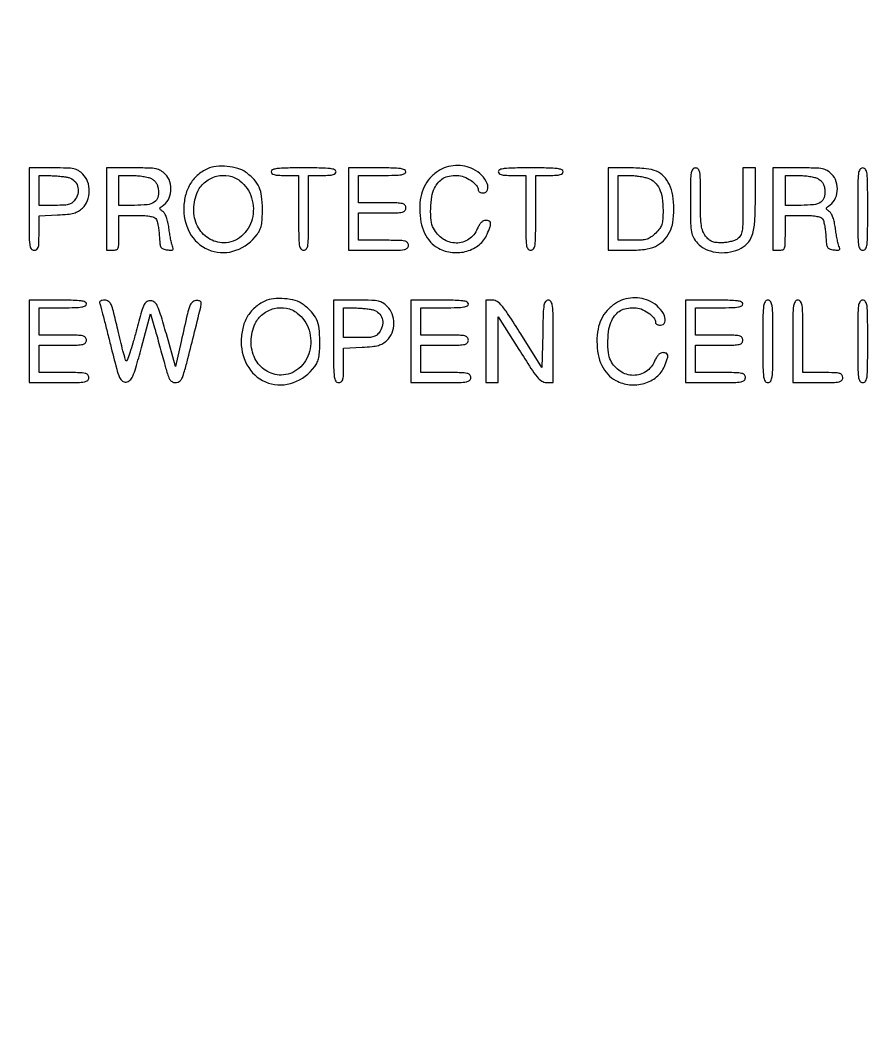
# Model space of a CAD drawing. Extents: x 0 to 1066, y 0 to 761.
# Drawn here: x 866.09 to 894.98, y 598.02 to 632.4 of the extents above; entities that cross this region are included whole.
import ezdxf

# ---------------------------------------------------------------- set-up
doc = ezdxf.new("R2010")
doc.units = 0
doc.header["$MEASUREMENT"] = 0

msp = doc.modelspace()

# ---------------------------------------------------------------- linework, layer by layer
msp.add_lwpolyline([(183.390323, 95.266879, 0.000001), (192.989143, 95.254457, 0.000118)], format="xyb")
for points in [[(409.06215, 749.15415), (40.8618, 749.132981), (40.8618, 380.65769), (40.8618, 12.1824), (501.2973, 12.1824), (961.7328, 12.1824), (961.7328, 380.646631), (961.7328, 749.110861), (961.41555, 749.1633, 0.040886), (961.153339, 749.184871, 0.000002), (934.190609, 749.194398, 0.000089), (904.448031, 749.199508, 0.000054), (869.1804, 749.195529, -0.000029), (813.61687, 749.186499, -0.000004), (696.10453, 749.175037, -0.000004), (556.774728, 749.163736, -0.000004)], [(866.3886, 625.9977, 0.001966), (866.392083, 625.111904, 0.028197), (866.412314, 624.797437, 0.109374), (866.462556, 624.654727, 0.259183), (866.5578, 624.6018, 0.140682), (866.648294, 624.627776, 0.184361), (866.699711, 624.695819, 0.063958), (866.722359, 624.841009, 0.00675), (866.727, 625.184753), (866.727, 625.767706), (867.356147, 625.799477, 0.011508), (867.697582, 625.824607, 0.043779), (867.907535, 625.863677, 0.06558), (868.06089, 625.92896, 0.055245), (868.202147, 626.034971, 0.112864), (868.370302, 626.285124, 0.090007), (868.431066, 626.605352, 0.089464), (868.375485, 626.928255, 0.109556), (868.211345, 627.185945, 0.059748), (868.064468, 627.301367, 0.086446), (867.911168, 627.361573, 0.044403), (867.6808, 627.387719, 0.006067), (867.196145, 627.3936), (866.3886, 627.3936)], [(867.741441, 627.064282, -0.126389), (867.924123, 626.958983, -0.124401), (868.034758, 626.7781, -0.117273), (868.04977, 626.55743, -0.103994), (867.965775, 626.342656, -0.058855), (867.86533, 626.222824, -0.112942), (867.75773, 626.159681, -0.066033), (867.596448, 626.131352, -0.0105), (867.27495, 626.1246), (866.727, 626.1246), (866.727, 626.6322), (866.727, 627.1398), (867.12885, 627.131367, -0.011737), (867.298156, 627.123835, -0.010287), (867.474562, 627.108182, -0.010395), (867.63329, 627.087452, -0.030206)], [(869.0112, 625.9977), (869.0112, 624.6018), (869.2227, 624.6018, 0.0831), (869.344889, 624.622249, 0.227859), (869.405496, 624.68217, 0.080329), (869.42995, 624.814518, 0.005599), (869.4342, 625.194), (869.4342, 625.7862), (870.016041, 625.7862, -0.013531), (870.268795, 625.779359, -0.026444), (870.469099, 625.757845, -0.031002), (870.616695, 625.724552, -0.149661), (870.687775, 625.677885, -0.1047), (870.724259, 625.6085, -0.018716), (870.758963, 625.46546, -0.019494), (870.787253, 625.291936, -0.01651), (870.803884, 625.106835, 0.010203), (870.82597, 624.820567, 0.101968), (870.861358, 624.706428, 0.188275), (870.931664, 624.647841, 0.052261), (871.074389, 624.616208, 0.016658), (871.209601, 624.605317, 0.168375), (871.262977, 624.621045, 0.298821), (871.278348, 624.66069, 0.0489), (871.252074, 624.743108, -0.042437), (871.222789, 624.831032, -0.0094), (871.188453, 624.986119, -0.009705), (871.155522, 625.167422, -0.009216), (871.129021, 625.353012, 0.021735), (871.095652, 625.551124, 0.03455), (871.048253, 625.716327, 0.041334), (870.990349, 625.84222, 0.10683), (870.924283, 625.916555, -0.023034), (870.847785, 625.978091, -0.175097), (870.825939, 626.018021, -0.254349), (870.838788, 626.053866, -0.049067), (870.896447, 626.095943, 0.132509), (871.099767, 626.303554, 0.103845), (871.194659, 626.605469, 0.101422), (871.160996, 626.926195, 0.120242), (871.003145, 627.185945, 0.06298), (870.852793, 627.30254, 0.087018), (870.69332, 627.362604, 0.041637), (870.447457, 627.388115, 0.005041), (869.903345, 627.3936), (869.0112, 627.3936)], [(870.534, 627.030874, -0.060646), (870.633184, 626.964842, -0.080088), (870.703227, 626.882097, -0.072192), (870.74845, 626.77468, -0.039744), (870.773309, 626.634005, -0.094387), (870.750348, 626.387186, -0.183479), (870.633224, 626.231149, -0.114529), (870.393905, 626.147593, -0.026968), (869.96793, 626.1246), (869.4342, 626.1246), (869.4342, 626.6322), (869.4342, 627.1398), (869.87835, 627.138553, -0.020949), (870.06391, 627.130253, -0.019049), (870.254159, 627.106408, -0.019457), (870.422612, 627.071964, -0.056467)], [(872.4375, 627.363459, 0.072618), (872.090933, 627.137132, 0.080694), (871.837892, 626.828192, 0.075981), (871.685295, 626.438866, 0.055527), (871.6338, 625.976603, 0.143324), (871.887823, 625.108621, 0.171146), (872.556478, 624.58713, 0.171676), (873.402667, 624.601241, 0.144177), (874.124273, 625.141981, 0.055296), (874.211103, 625.289889, 0.054876), (874.263677, 625.453607, 0.038271), (874.290832, 625.670457, 0.012019), (874.2987, 625.9977, 0.029924), (874.272233, 626.439536, 0.076856), (874.186141, 626.746936, 0.084354), (874.016942, 626.997039, 0.041617), (873.728725, 627.252136, 0.093322), (873.468628, 627.379456, 0.045811), (873.104415, 627.444814, 0.045643), (872.730095, 627.44286, 0.084474)], [(873.536143, 626.956396, -0.151807), (873.932807, 626.380269, -0.140196), (873.949415, 625.660743, -0.151432), (873.588354, 625.079792, -0.180456), (872.9874, 624.8556, -0.144517), (872.471051, 625.008025, -0.13356), (872.101324, 625.420206, -0.121094), (871.969219, 625.998482, -0.107067), (872.110223, 626.60139, -0.114802), (872.367623, 626.925175, -0.107036), (872.747904, 627.112291, -0.108346), (873.167634, 627.124112, -0.120281)], [(874.5948, 627.2667, 0.211442), (874.621597, 627.206165, 0.118311), (874.6935, 627.166718, 0.054498), (874.827625, 627.145436, 0.01212), (875.0601, 627.1398), (875.5254, 627.1398), (875.5254, 625.8708, 0.002222), (875.52896, 625.069707, 0.030926), (875.54937, 624.781575, 0.119596), (875.600048, 624.651152, 0.245279), (875.6946, 624.6018, 0.245279), (875.789152, 624.651152, 0.119596), (875.83983, 624.781575, 0.030926), (875.86024, 625.069707, 0.002222), (875.8638, 625.8708), (875.8638, 627.1398), (876.3291, 627.1398, 0.01212), (876.561575, 627.145436, 0.054498), (876.6957, 627.166718, 0.118311), (876.767603, 627.206165, 0.211442), (876.7944, 627.2667, 0.317386), (876.747263, 627.333478, 0.056711), (876.58995, 627.37001, 0.025044), (876.29445, 627.389185, 0.00368), (875.6946, 627.3936, 0.00368), (875.09475, 627.389185, 0.025044), (874.79925, 627.37001, 0.056711), (874.641937, 627.333478, 0.317386)], [(877.2174, 625.9977), (877.2174, 624.6018), (878.2326, 624.6018, 0.002988), (878.864339, 624.605575, 0.038318), (879.09975, 624.626475, 0.142907), (879.206309, 624.677823, 0.212584), (879.2478, 624.771, 0.186821), (879.212085, 624.863249, 0.160003), (879.1209, 624.91482, 0.045528), (878.920704, 624.936202, 0.003852), (878.4018, 624.9402), (877.5558, 624.9402), (877.5558, 625.4055), (877.5558, 625.8708), (878.3595, 625.8708, 0.004147), (878.850209, 625.87487, 0.047763), (879.041588, 625.896403, 0.16431), (879.128994, 625.947993, 0.179874), (879.1632, 626.04, 0.179874), (879.128994, 626.132007, 0.16431), (879.041588, 626.183597, 0.047763), (878.850209, 626.20513, 0.004147), (878.3595, 626.2092), (877.5558, 626.2092), (877.5558, 626.6745), (877.5558, 627.1398), (878.3595, 627.1398, 0.005528), (878.787595, 627.144533, 0.033635), (879.0081, 627.164289, 0.080293), (879.123987, 627.202288, 0.280451), (879.1632, 627.2667, 0.303591), (879.119171, 627.33253, 0.065619), (878.9799, 627.369691, 0.028132), (878.71651, 627.389073, 0.004301), (878.1903, 627.3936), (877.2174, 627.3936)], [(880.258935, 627.287563, 0.059521), (879.977705, 627.044909, 0.071665), (879.781641, 626.756417, 0.067696), (879.667585, 626.410669, 0.046092), (879.62976, 625.9977, 0.046928), (879.671527, 625.557364, 0.064933), (879.79546, 625.180918, 0.073049), (879.996565, 624.882865, 0.084985), (880.265951, 624.673002, 0.097643), (880.737881, 624.528257, 0.096427), (881.231665, 624.572483, 0.101743), (881.652033, 624.793675, 0.122571), (881.917791, 625.150835, 0.014159), (882.015274, 625.404075, 0.109952), (882.030362, 625.529068, 0.270631), (881.983699, 625.593404, 0.104046), (881.871535, 625.617, 0.114604), (881.790812, 625.598251, 0.082582), (881.715341, 625.544233, 0.063617), (881.645742, 625.454134, 0.033734), (881.582597, 625.32771, -0.146002), (881.293944, 624.974914, -0.153341), (880.864887, 624.846506, -0.145013), (880.421132, 624.984521, -0.127542), (880.097659, 625.347779, -0.092304), (880.017796, 625.615672, -0.032542), (880.001468, 626.017802, -0.032807), (880.038088, 626.423277, -0.080571), (880.130933, 626.706808, -0.055474), (880.266436, 626.910026, -0.089424), (880.425978, 627.042645, -0.084376), (880.628718, 627.115911, -0.044636), (880.895784, 627.1398, -0.093381), (881.126931, 627.096251, -0.05945), (881.368999, 626.96676, -0.062243), (881.556568, 626.797445, -0.17995), (881.6166, 626.636045, 0.184164), (881.629473, 626.602282, 0.090405), (881.666303, 626.573581, 0.070274), (881.721055, 626.55413, 0.0503), (881.7858, 626.5476, 0.318476), (881.925829, 626.646859, 0.186315), (881.919189, 626.861737, 0.094847), (881.733278, 627.14035, 0.079164), (881.446466, 627.351783, 0.071596), (881.160371, 627.451155, 0.061422), (880.84213, 627.473041, 0.061644), (880.529258, 627.417026, 0.073306)], [(882.2934, 627.2667, 0.211442), (882.320197, 627.206165, 0.118311), (882.3921, 627.166718, 0.054498), (882.526225, 627.145436, 0.01212), (882.7587, 627.1398), (883.224, 627.1398), (883.224, 625.8708, 0.002222), (883.22756, 625.069707, 0.030926), (883.24797, 624.781575, 0.119596), (883.298648, 624.651152, 0.245279), (883.3932, 624.6018, 0.245279), (883.487752, 624.651152, 0.119596), (883.53843, 624.781575, 0.030926), (883.55884, 625.069707, 0.002222), (883.5624, 625.8708), (883.5624, 627.1398), (884.0277, 627.1398, 0.01212), (884.260175, 627.145436, 0.054498), (884.3943, 627.166718, 0.118311), (884.466203, 627.206165, 0.211442), (884.493, 627.2667, 0.317386), (884.445863, 627.333478, 0.056711), (884.28855, 627.37001, 0.025044), (883.99305, 627.389185, 0.00368), (883.3932, 627.3936, 0.00368), (882.79335, 627.389185, 0.025044), (882.49785, 627.37001, 0.056711), (882.340537, 627.333478, 0.317386)], [(886.0158, 625.9977), (886.0158, 624.6018), (886.71375, 624.602116, 0.029182), (887.246099, 624.633455, 0.074441), (887.618181, 624.734734, 0.095484), (887.888139, 624.921313, 0.073646), (888.099041, 625.211409, 0.081911), (888.210165, 625.548838, 0.039763), (888.244373, 626.002896, 0.039604), (888.205794, 626.464119, 0.070879), (888.09212, 626.826277, 0.074492), (887.902, 627.107558, 0.108088), (887.657612, 627.279231, 0.076631), (887.301273, 627.367973, 0.022781), (886.739101, 627.3936), (886.0158, 627.3936)], [(887.359346, 627.046028, -0.100938), (887.590754, 626.908376, -0.097973), (887.7527, 626.689798, -0.075301), (887.846974, 626.37619, -0.035439), (887.877, 625.953094, -0.01459), (887.868268, 625.653907, -0.063603), (887.835668, 625.480082, -0.082906), (887.764858, 625.343354, -0.035541), (887.629708, 625.187492, -0.035461), (887.474145, 625.052558, -0.082581), (887.337642, 624.981697, -0.063751), (887.164548, 624.948998, -0.014846), (886.868308, 624.9402), (886.3542, 624.9402), (886.3542, 626.04), (886.3542, 627.1398), (886.722276, 627.1398, -0.021265), (886.882866, 627.132967, -0.015275), (887.061246, 627.112254, -0.01547), (887.230104, 627.082037, -0.031864)], [(888.8076, 626.252835, 0.003202), (888.812364, 625.509054, 0.038659), (888.838088, 625.224282, 0.089989), (888.904872, 625.03953, 0.050757), (889.045274, 624.846066, 0.099365), (889.31258, 624.645585, 0.073474), (889.666732, 624.536521, 0.068907), (890.060132, 624.530832, 0.068266), (890.44161, 624.632092, 0.10201), (890.727306, 624.827168, 0.11417), (890.898647, 625.112343, 0.064413), (890.984515, 625.571128, 0.014095), (891.0072, 626.375683), (891.0072, 627.3936), (890.7957, 627.3936), (890.5842, 627.3936), (890.5842, 626.256297, -0.003095), (890.579817, 625.548149, -0.033692), (890.557104, 625.26391, -0.092049), (890.502277, 625.104195, -0.111845), (890.396176, 624.987297, -0.065382), (890.299074, 624.936691, -0.028066), (890.158887, 624.894286, -0.027181), (890.002408, 624.865282, -0.032242), (889.852416, 624.8556, -0.028034), (889.66464, 624.866136, -0.071445), (889.532959, 624.900428, -0.08154), (889.426648, 624.967097, -0.045391), (889.32134, 625.078509, -0.072348), (889.226663, 625.243074, -0.060154), (889.175202, 625.438514, -0.029761), (889.151538, 625.742077, -0.004573), (889.146, 626.347509, 0.002869), (889.142257, 626.999856, 0.037238), (889.121429, 627.241689, 0.139885), (889.070144, 627.3511, 0.216937), (888.9768, 627.3936, 0.229618), (888.882944, 627.348099, 0.130922), (888.831887, 627.229854, 0.034271), (888.811255, 626.96835, 0.002554)], [(891.5994, 625.9977), (891.5994, 624.6018), (891.8109, 624.6018, 0.0831), (891.933089, 624.622249, 0.227859), (891.993696, 624.68217, 0.080329), (892.01815, 624.814518, 0.005599), (892.0224, 625.194), (892.0224, 625.7862), (892.604241, 625.7862, -0.013531), (892.856995, 625.779359, -0.026444), (893.057299, 625.757845, -0.031002), (893.204895, 625.724552, -0.149661), (893.275975, 625.677885, -0.1047), (893.312459, 625.6085, -0.018716), (893.347163, 625.46546, -0.019494), (893.375453, 625.291936, -0.01651), (893.392084, 625.106835, 0.010203), (893.41417, 624.820567, 0.101968), (893.449558, 624.706428, 0.188275), (893.519864, 624.647841, 0.052261), (893.662589, 624.616208, 0.016658), (893.797801, 624.605317, 0.168375), (893.851177, 624.621045, 0.298821), (893.866548, 624.66069, 0.0489), (893.840274, 624.743108, -0.042437), (893.810989, 624.831032, -0.0094), (893.776653, 624.986119, -0.009705), (893.743722, 625.167422, -0.009216), (893.717221, 625.353012, 0.021735), (893.683852, 625.551124, 0.03455), (893.636453, 625.716327, 0.041334), (893.578549, 625.84222, 0.10683), (893.512483, 625.916555, -0.023034), (893.435985, 625.978091, -0.175097), (893.414139, 626.018021, -0.254349), (893.426988, 626.053866, -0.049067), (893.484647, 626.095943, 0.132509), (893.687967, 626.303554, 0.103845), (893.782859, 626.605469, 0.101422), (893.749196, 626.926195, 0.120242), (893.591345, 627.185945, 0.06298), (893.440993, 627.30254, 0.087018), (893.28152, 627.362604, 0.041637), (893.035657, 627.388115, 0.005041), (892.491545, 627.3936), (891.5994, 627.3936)], [(893.1222, 627.030874, -0.060646), (893.221384, 626.964842, -0.080088), (893.291427, 626.882097, -0.072192), (893.33665, 626.77468, -0.039744), (893.361509, 626.634005, -0.094387), (893.338548, 626.387186, -0.183479), (893.221424, 626.231149, -0.114529), (892.982105, 626.147593, -0.026968), (892.55613, 626.1246), (892.0224, 626.1246), (892.0224, 626.6322), (892.0224, 627.1398), (892.46655, 627.138553, -0.020949), (892.65211, 627.130253, -0.019049), (892.842359, 627.106408, -0.019457), (893.010812, 627.071964, -0.056467)], [(894.4758, 625.9977, 0.001966), (894.479283, 625.111904, 0.028197), (894.499514, 624.797437, 0.109374), (894.549756, 624.654727, 0.259183), (894.645, 624.6018, 0.259183), (894.740244, 624.654727, 0.109374), (894.790486, 624.797437, 0.028197), (894.810717, 625.111904, 0.001966), (894.8142, 625.9977, 0.001966), (894.810717, 626.883496, 0.028197), (894.790486, 627.197962, 0.109374), (894.740244, 627.340673, 0.259183), (894.645, 627.3936, 0.259183), (894.549756, 627.340673, 0.109374), (894.499514, 627.197962, 0.028197), (894.479283, 626.883496, 0.001966)], [(866.3886, 621.5139), (866.3886, 620.118), (867.4038, 620.118, 0.002988), (868.035539, 620.121775, 0.038318), (868.27095, 620.142675, 0.142907), (868.377509, 620.194023, 0.212584), (868.419, 620.2872, 0.186821), (868.383285, 620.379449, 0.160003), (868.2921, 620.43102, 0.045528), (868.091904, 620.452402, 0.003852), (867.573, 620.4564), (866.727, 620.4564), (866.727, 620.9217), (866.727, 621.387), (867.5307, 621.387, 0.004147), (868.021409, 621.39107, 0.047763), (868.212788, 621.412603, 0.16431), (868.300194, 621.464193, 0.179874), (868.3344, 621.5562, 0.179874), (868.300194, 621.648207, 0.16431), (868.212788, 621.699797, 0.047763), (868.021409, 621.72133, 0.004147), (867.5307, 621.7254), (866.727, 621.7254), (866.727, 622.1907), (866.727, 622.656), (867.5307, 622.656, 0.005528), (867.958795, 622.660733, 0.033635), (868.1793, 622.680489, 0.080293), (868.295187, 622.718488, 0.280451), (868.3344, 622.7829, 0.303591), (868.290371, 622.84873, 0.065619), (868.1511, 622.885891, 0.028132), (867.88771, 622.905273, 0.004301), (867.3615, 622.9098), (866.3886, 622.9098)], [(868.783868, 622.80405, -0.027214), (868.809198, 622.725485, -0.000635), (868.907751, 622.349279, -0.001406), (869.021462, 621.907866, -0.000953), (869.14863, 621.404394, 0.00245), (869.360113, 620.577548, 0.035525), (869.45693, 620.291462, 0.133283), (869.551494, 620.170205, 0.192947), (869.681181, 620.135394, 0.162444), (869.808354, 620.195427, 0.097755), (869.905249, 620.333243, 0.034721), (870.00785, 620.61565, 0.003536), (870.19939, 621.3024), (870.509244, 622.4445), (870.642217, 621.9792, -0.001501), (870.70638, 621.752102, -0.000627), (870.791582, 621.445559, -0.00062), (870.881959, 621.117229, -0.000804), (870.963967, 620.81595, 0.006988), (871.077469, 620.418438, 0.051786), (871.153238, 620.236999, 0.127003), (871.234604, 620.149958, 0.142561), (871.344412, 620.118, 0.082368), (871.439405, 620.133756, 0.112697), (871.51293, 620.179156, 0.087373), (871.571861, 620.261901, 0.034052), (871.623671, 620.39295, 0.014369), (871.74771, 620.824836, 0.002068), (871.972016, 621.715146, 0.000753), (872.207526, 622.6727, 0.059986), (872.226, 622.826135, 0.202493), (872.211538, 622.860382, 0.104909), (872.171554, 622.885593, 0.075855), (872.111606, 622.897877, 0.048918), (872.04065, 622.894534, 0.1457), (871.915656, 622.836573, 0.126178), (871.834236, 622.716587, 0.029992), (871.756035, 622.449879, 0.001342), (871.544212, 621.5139), (871.355137, 620.6679), (871.042808, 621.7677, 0.003725), (870.849791, 622.428593, 0.036148), (870.745993, 622.701154, 0.10054), (870.647632, 622.834222, 0.154756), (870.518338, 622.893015, 0.161816), (870.388436, 622.866527, 0.151402), (870.296033, 622.766995, 0.043161), (870.20626, 622.52956, 0.003176), (870.021206, 621.857937, -0.006029), (869.907858, 621.455537, -0.010692), (869.803391, 621.127158, -0.005416), (869.710781, 620.865538, -0.564166), (869.679905, 620.859522, -0.11624), (869.65103, 620.911819, -0.002509), (869.57314, 621.195437, -0.005621), (869.487003, 621.530313, -0.003747), (869.395524, 621.91575, 0.003644), (869.248554, 622.535564, 0.044211), (869.169755, 622.766771, 0.141028), (869.08257, 622.870904, 0.149486), (868.955377, 622.9098, 0.03677), (868.867402, 622.903321, 0.101726), (868.809359, 622.882149, 0.178701), (868.782649, 622.848059, 0.170946)], [(874.3833, 622.879659, 0.072618), (874.036733, 622.653332, 0.080694), (873.783692, 622.344392, 0.075981), (873.631095, 621.955066, 0.055527), (873.5796, 621.492803, 0.143324), (873.833623, 620.624821, 0.171146), (874.502278, 620.10333, 0.171676), (875.348467, 620.117441, 0.144177), (876.070073, 620.658181, 0.055296), (876.156903, 620.806089, 0.054876), (876.209477, 620.969807, 0.038271), (876.236632, 621.186657, 0.012019), (876.2445, 621.5139, 0.029924), (876.218033, 621.955736, 0.076856), (876.131941, 622.263136, 0.084354), (875.962742, 622.513239, 0.041617), (875.674525, 622.768336, 0.093322), (875.414428, 622.895656, 0.045811), (875.050215, 622.961014, 0.045643), (874.675895, 622.95906, 0.084474)], [(876.7098, 621.5139, 0.001966), (876.713283, 620.628104, 0.028197), (876.733514, 620.313637, 0.109374), (876.783756, 620.170927, 0.259183), (876.879, 620.118, 0.140682), (876.969494, 620.143976, 0.184361), (877.020911, 620.212019, 0.063958), (877.043559, 620.357209, 0.00675), (877.0482, 620.700953), (877.0482, 621.283906), (877.677347, 621.315677, 0.011508), (878.018782, 621.340807, 0.043779), (878.228735, 621.379877, 0.06558), (878.38209, 621.44516, 0.055245), (878.523347, 621.551171, 0.112864), (878.691502, 621.801324, 0.090007), (878.752266, 622.121552, 0.089464), (878.696685, 622.444455, 0.109556), (878.532545, 622.702145, 0.059748), (878.385668, 622.817567, 0.086446), (878.232368, 622.877773, 0.044403), (878.002, 622.903919, 0.006067), (877.517345, 622.9098), (876.7098, 622.9098)], [(879.3324, 621.5139), (879.3324, 620.118), (880.3476, 620.118, 0.002988), (880.979339, 620.121775, 0.038318), (881.21475, 620.142675, 0.142907), (881.321309, 620.194023, 0.212584), (881.3628, 620.2872, 0.186821), (881.327085, 620.379449, 0.160003), (881.2359, 620.43102, 0.045528), (881.035704, 620.452402, 0.003852), (880.5168, 620.4564), (879.6708, 620.4564), (879.6708, 620.9217), (879.6708, 621.387), (880.4745, 621.387, 0.004147), (880.965209, 621.39107, 0.047763), (881.156588, 621.412603, 0.16431), (881.243994, 621.464193, 0.179874), (881.2782, 621.5562, 0.179874), (881.243994, 621.648207, 0.16431), (881.156588, 621.699797, 0.047763), (880.965209, 621.72133, 0.004147), (880.4745, 621.7254), (879.6708, 621.7254), (879.6708, 622.1907), (879.6708, 622.656), (880.4745, 622.656, 0.005528), (880.902595, 622.660733, 0.033635), (881.1231, 622.680489, 0.080293), (881.238987, 622.718488, 0.280451), (881.2782, 622.7829, 0.303591), (881.234171, 622.84873, 0.065619), (881.0949, 622.885891, 0.028132), (880.83151, 622.905273, 0.004301), (880.3053, 622.9098), (879.3324, 622.9098)], [(881.8704, 621.5139), (881.8704, 620.118), (882.0819, 620.118), (882.2934, 620.118), (882.2934, 621.23494), (882.2934, 622.351881), (882.99135, 621.238375, 0.003964), (883.398192, 620.600593, 0.029731), (883.610791, 620.312168, 0.069798), (883.767088, 620.170374, 0.146703), (883.92195, 620.121434), (884.1546, 620.118), (884.1546, 621.5139, 0.001998), (884.151082, 622.394442, 0.027744), (884.130923, 622.711665, 0.105182), (884.081521, 622.856587, 0.264061), (883.987787, 622.9098, 0.235214), (883.894827, 622.863508, 0.120933), (883.842172, 622.741036, 0.033481), (883.815806, 622.47398, 0.002711), (883.797437, 621.769087), (883.7739, 620.628373), (883.0548, 621.768697, 0.003789), (882.633516, 622.425668, 0.029398), (882.416933, 622.718662, 0.070275), (882.258998, 622.86147, 0.149384), (882.10305, 622.909411), (881.8704, 622.9098)], [(886.265535, 622.803763, 0.059521), (885.984305, 622.561109, 0.071665), (885.788241, 622.272617, 0.067696), (885.674185, 621.926869, 0.046092), (885.63636, 621.5139, 0.046928), (885.678127, 621.073564, 0.064933), (885.80206, 620.697118, 0.073049), (886.003165, 620.399065, 0.084985), (886.272551, 620.189202, 0.097643), (886.744481, 620.044457, 0.096427), (887.238265, 620.088683, 0.101743), (887.658633, 620.309875, 0.122571), (887.924391, 620.667035, 0.014159), (888.021874, 620.920275, 0.109952), (888.036962, 621.045268, 0.270631), (887.990299, 621.109604, 0.104046), (887.878135, 621.1332, 0.114604), (887.797412, 621.114451, 0.082582), (887.721941, 621.060433, 0.063617), (887.652342, 620.970334, 0.033734), (887.589197, 620.84391, -0.146002), (887.300544, 620.491114, -0.153341), (886.871487, 620.362706, -0.145013), (886.427732, 620.500721, -0.127542), (886.104259, 620.863979, -0.092304), (886.024396, 621.131872, -0.032542), (886.008068, 621.534002, -0.032807), (886.044688, 621.939477, -0.080571), (886.137533, 622.223008, -0.055474), (886.273036, 622.426226, -0.089424), (886.432578, 622.558845, -0.084376), (886.635318, 622.632111, -0.044636), (886.902384, 622.656, -0.093381), (887.133531, 622.612451, -0.05945), (887.375599, 622.48296, -0.062243), (887.563168, 622.313645, -0.17995), (887.6232, 622.152245, 0.184164), (887.636073, 622.118482, 0.090405), (887.672903, 622.089781, 0.070274), (887.727655, 622.07033, 0.0503), (887.7924, 622.0638, 0.318476), (887.932429, 622.163059, 0.186315), (887.925789, 622.377937, 0.094847), (887.739878, 622.65655, 0.079164), (887.453066, 622.867983, 0.071596), (887.166971, 622.967355, 0.061422), (886.84873, 622.989241, 0.061644), (886.535858, 622.933226, 0.073306)], [(888.6384, 621.5139), (888.6384, 620.118), (889.6536, 620.118, 0.002988), (890.285339, 620.121775, 0.038318), (890.52075, 620.142675, 0.142907), (890.627309, 620.194023, 0.212584), (890.6688, 620.2872, 0.186821), (890.633085, 620.379449, 0.160003), (890.5419, 620.43102, 0.045528), (890.341704, 620.452402, 0.003852), (889.8228, 620.4564), (888.9768, 620.4564), (888.9768, 620.9217), (888.9768, 621.387), (889.7805, 621.387, 0.004147), (890.271209, 621.39107, 0.047763), (890.462588, 621.412603, 0.16431), (890.549994, 621.464193, 0.179874), (890.5842, 621.5562, 0.179874), (890.549994, 621.648207, 0.16431), (890.462588, 621.699797, 0.047763), (890.271209, 621.72133, 0.004147), (889.7805, 621.7254), (888.9768, 621.7254), (888.9768, 622.1907), (888.9768, 622.656), (889.7805, 622.656, 0.005528), (890.208595, 622.660733, 0.033635), (890.4291, 622.680489, 0.080293), (890.544987, 622.718488, 0.280451), (890.5842, 622.7829, 0.303591), (890.540171, 622.84873, 0.065619), (890.4009, 622.885891, 0.028132), (890.13751, 622.905273, 0.004301), (889.6113, 622.9098), (888.6384, 622.9098)], [(891.261, 621.5139, 0.001966), (891.264483, 620.628104, 0.028197), (891.284714, 620.313637, 0.109374), (891.334956, 620.170927, 0.259183), (891.4302, 620.118, 0.259183), (891.525444, 620.170927, 0.109374), (891.575686, 620.313637, 0.028197), (891.595917, 620.628104, 0.001966), (891.5994, 621.5139, 0.001966), (891.595917, 622.399696, 0.028197), (891.575686, 622.714162, 0.109374), (891.525444, 622.856873, 0.259183), (891.4302, 622.9098, 0.259183), (891.334956, 622.856873, 0.109374), (891.284714, 622.714162, 0.028197), (891.264483, 622.399696, 0.001966)], [(892.2762, 621.5139), (892.2762, 620.118), (893.1222, 620.118, 0.003852), (893.641104, 620.121998, 0.045528), (893.8413, 620.14338, 0.160003), (893.932485, 620.194951, 0.186821), (893.9682, 620.2872, 0.157888), (893.93866, 620.378416, 0.176663), (893.86245, 620.429962, 0.055952), (893.697578, 620.452053, 0.005351), (893.2914, 620.4564), (892.6146, 620.4564), (892.6146, 621.6831, 0.002322), (892.611011, 622.455962, 0.031956), (892.590533, 622.735312, 0.123223), (892.539722, 622.861691, 0.240299), (892.4454, 622.9098, 0.259183), (892.350156, 622.856873, 0.109374), (892.299914, 622.714162, 0.028197), (892.279683, 622.399696, 0.001966)], [(894.4758, 621.5139, 0.001966), (894.479283, 620.628104, 0.028197), (894.499514, 620.313637, 0.109374), (894.549756, 620.170927, 0.259183), (894.645, 620.118, 0.259183), (894.740244, 620.170927, 0.109374), (894.790486, 620.313637, 0.028197), (894.810717, 620.628104, 0.001966), (894.8142, 621.5139, 0.001966), (894.810717, 622.399696, 0.028197), (894.790486, 622.714162, 0.109374), (894.740244, 622.856873, 0.259183), (894.645, 622.9098, 0.259183), (894.549756, 622.856873, 0.109374), (894.499514, 622.714162, 0.028197), (894.479283, 622.399696, 0.001966)], [(875.481943, 622.472596, -0.151807), (875.878607, 621.896469, -0.140196), (875.895215, 621.176943, -0.151432), (875.534154, 620.595992, -0.180456), (874.9332, 620.3718, -0.144517), (874.416851, 620.524225, -0.13356), (874.047124, 620.936406, -0.121094), (873.915019, 621.514682, -0.107067), (874.056023, 622.11759, -0.114802), (874.313423, 622.441375, -0.107036), (874.693704, 622.628491, -0.108346), (875.113434, 622.640312, -0.120281)], [(878.062641, 622.580482, -0.126389), (878.245323, 622.475183, -0.124401), (878.355958, 622.2943, -0.117273), (878.37097, 622.07363, -0.103994), (878.286975, 621.858856, -0.058855), (878.18653, 621.739024, -0.112942), (878.07893, 621.675881, -0.066033), (877.917648, 621.647552, -0.0105), (877.59615, 621.6408), (877.0482, 621.6408), (877.0482, 622.1484), (877.0482, 622.656), (877.45005, 622.647567, -0.011737), (877.619356, 622.640035, -0.010287), (877.795762, 622.624382, -0.010395), (877.95449, 622.603652, -0.030206)]]:
    msp.add_lwpolyline(points, format="xyb", close=True)

doc.saveas('drawing.dxf')
